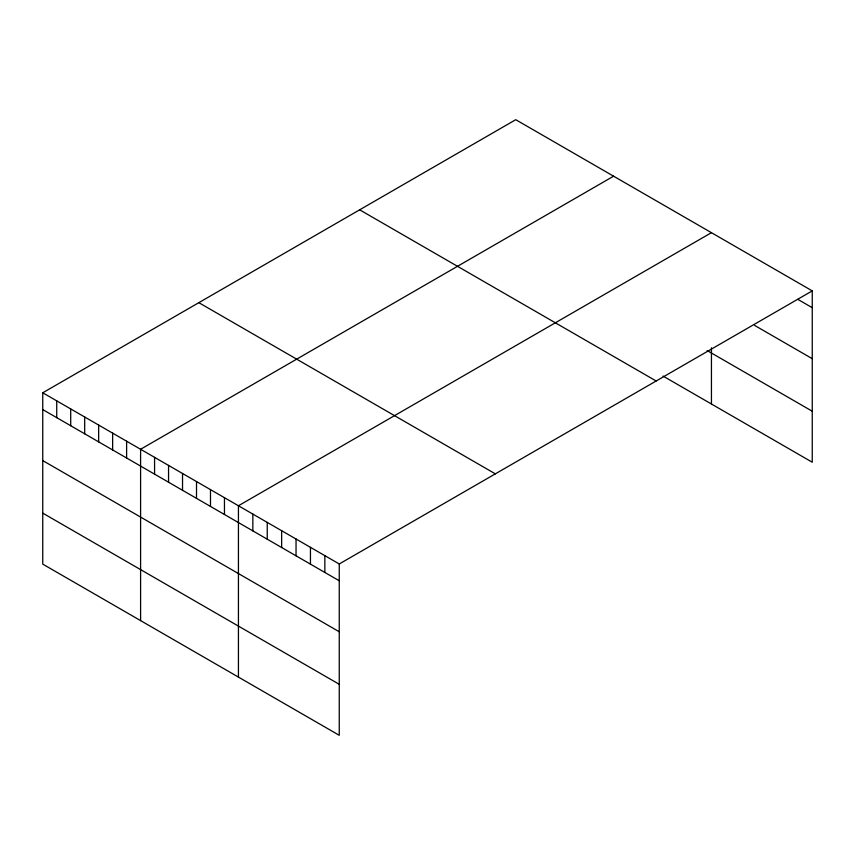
<?xml version="1.0" encoding="UTF-8"?>
<svg xmlns="http://www.w3.org/2000/svg" width="855" height="855" viewBox="0 0 855 855"><rect width="100%" height="100%" fill="white"/><g stroke="black" fill="none" stroke-linecap="round" stroke-linejoin="round"><path stroke-width="1.28" d="M812.25 290.882L339.253 563.969L339.253 735.3L42.75 564.118L42.75 392.787L515.747 119.7L812.25 290.882L812.25 462.213L663.053 376.082M613.591 176.194L140.594 449.27L140.594 620.612M711.446 232.678L238.438 505.765L238.438 677.096M797.854 299.378L812.25 307.693M754.644 325.424L812.25 358.683M707.138 350.539L812.25 411.223M359.656 209.817L656.159 380.999M198.841 302.67L495.344 473.852M42.75 392.787L339.253 563.969M42.75 409.588L339.253 580.769M42.75 460.589L339.253 631.77M42.75 513.128L339.253 684.31M711.446 347.771L711.446 404.009M324.847 555.654L324.847 572.455M310.451 547.339L310.451 564.14M296.044 539.024L296.044 555.836M281.648 530.709L281.648 547.521M267.241 522.394L267.241 539.206M252.845 514.079L252.845 530.891M224.459 497.696L224.459 514.507M210.48 489.626L210.48 506.427M196.511 481.557L196.511 498.358M182.532 473.488L182.532 490.289M168.553 465.419L168.553 482.22M154.573 457.35L154.573 474.151M126.615 441.201L126.615 458.013M112.636 433.132L112.636 449.944M98.656 425.063L98.656 441.875M84.688 416.994L84.688 433.806M70.709 408.925L70.709 425.737M56.729 400.856L56.729 417.657"/></g></svg>
